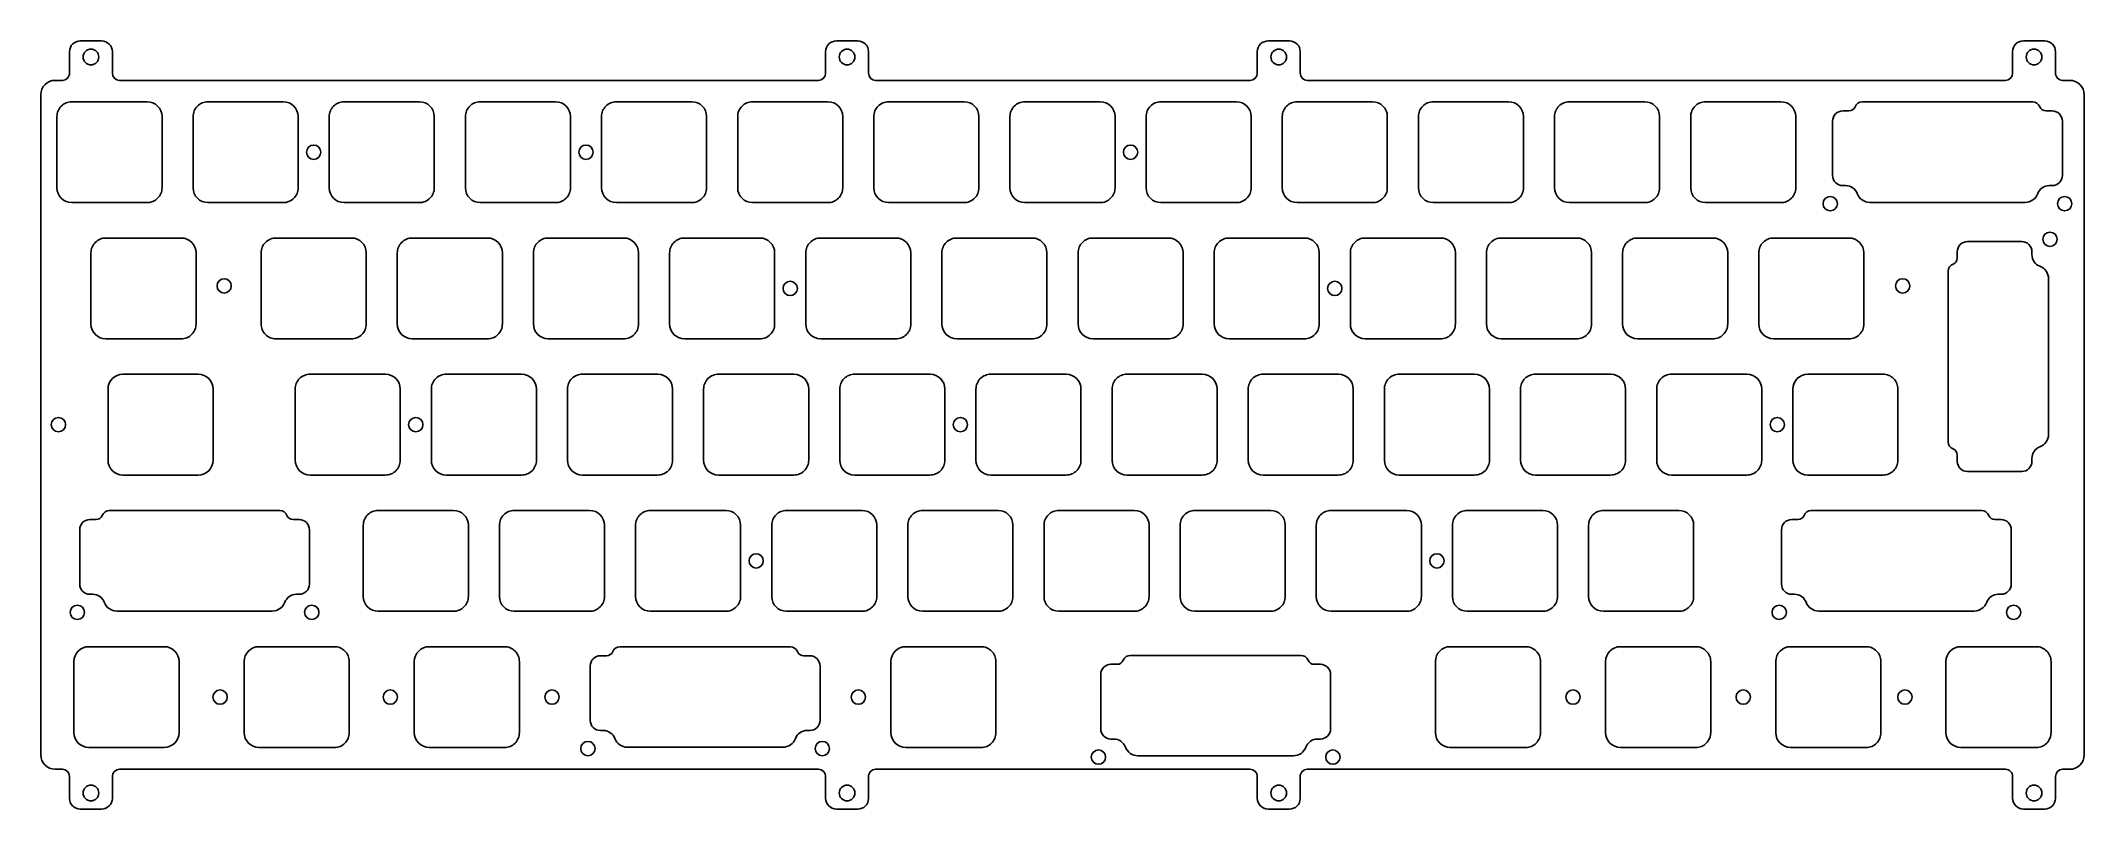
# Model space of a CAD drawing. Header units: millimetres. Extents: x -10 to 276, y -92 to 16.
import ezdxf

# ---------------------------------------------------------------- set-up
doc = ezdxf.new("R2010")
doc.units = ezdxf.units.MM
doc.layers.add('BLACK', color=7, linetype='CONTINUOUS')
doc.layers.add('Edge.Cuts', color=53, linetype='CONTINUOUS')

msp = doc.modelspace()

# ---------------------------------------------------------------- linework, layer by layer
at = {"layer": 'BLACK', "linetype": 'Continuous'}
for p, q in [((-4.093826, 15.566195), (-1.093831, 15.566195)), ((101.723802, 15.566195), (104.7072, 15.566195)), ((162.123802, 15.566195), (165.1072, 15.566195)), ((267.805461, 15.566195), (270.7924, 15.566195)), ((-5.593826, 11.049024), (-5.593826, 14.066194)), ((0.406174, 14.066189), (0.406174, 11.049)), ((100.207112, 11.0489), (100.207112, 14.0663)), ((106.207145, 14.066195), (106.207112, 14.066195)), ((106.207112, 14.066195), (106.207112, 11.04903)), ((160.607112, 11.0489), (160.607112, 14.0663)), ((166.607145, 14.066195), (166.607112, 14.066195)), ((166.607112, 14.066195), (166.607112, 11.04903)), ((266.292449, 11.0491), (266.292449, 14.0662)), ((272.292401, 14.054641), (272.292449, 14.054641)), ((272.292449, 14.054641), (272.292449, 11.0489)), ((-7.600312, 10.049025), (-6.593826, 10.049025)), ((1.40615, 10.049025), (99.215585, 10.049025)), ((106.207126, 11.04903), (106.207112, 11.04903)), ((107.2073, 10.049025), (159.615585, 10.049025)), ((166.607126, 11.04903), (166.607112, 11.04903)), ((167.6073, 10.049025), (265.304483, 10.049025)), ((272.292525, 11.0489), (272.292449, 11.0489)), ((273.2923, 10.049025), (274.2997, 10.049025)), ((-9.600314, -84.297572), (-9.600314, 8.049023)), ((-5.275, 7.05), (-5.275, 7.049951)), ((5.27497, 7.05), (-5.275, 7.05)), ((13.775, 7.05), (13.775, 7.049951)), ((24.325, 7.05), (13.775, 7.05)), ((32.825, 7.05), (32.825, 7.049951)), ((43.375, 7.05), (32.825, 7.05)), ((51.875, 7.05), (51.875, 7.049951)), ((62.425, 7.05), (51.875, 7.05)), ((70.925, 7.05), (70.925, 7.049951)), ((81.475, 7.05), (70.925, 7.05)), ((89.975, 7.05), (89.975, 7.049951)), ((100.525, 7.05), (89.975, 7.05)), ((109.025, 7.05), (109.025, 7.049951)), ((119.575, 7.05), (109.025, 7.05)), ((128.075, 7.05), (128.075, 7.049951)), ((138.625, 7.05), (128.075, 7.05)), ((147.125, 7.049951), (147.125, 7.05)), ((157.675, 7.05), (147.125, 7.05)), ((166.175, 7.05), (166.175, 7.049951)), ((176.725, 7.05), (166.175, 7.05)), ((185.225, 7.049951), (185.225, 7.05)), ((195.775, 7.05), (185.225, 7.05)), ((204.275, 7.049951), (204.275, 7.05)), ((214.825, 7.05), (204.275, 7.05)), ((223.325, 7.05), (223.325, 7.049951)), ((233.875, 7.05), (223.325, 7.05)), ((276.299692, 8.037687), (276.299692, -84.2975)), ((-7.35, 4.974981), (-7.35, -4.981775)), ((7.34999, 4.97498), (7.35, 4.97498)), ((7.35, 4.97498), (7.35, -4.97502)), ((11.7, 4.97498), (11.7, -4.981131)), ((26.4, 4.975), (26.4, -4.97497)), ((30.75, 4.97504), (30.75, -4.975)), ((45.45, 4.975), (45.45, -4.97497)), ((49.8, 4.97504), (49.8, -4.975)), ((64.5, 4.975), (64.5, -4.9749)), ((68.85, 4.975), (68.85, -4.975)), ((83.55, 4.975), (83.55, -4.9749)), ((87.9, 4.975), (87.9, -4.975)), ((102.6, 4.975), (102.6, -4.9749)), ((106.95, 4.975), (106.95, -4.975)), ((121.65, 4.975), (121.65, -4.9749)), ((126, 4.975), (126, -4.975)), ((140.7, 4.975), (140.7, -4.9749)), ((145.05, 4.975), (145.05, -4.975)), ((159.75, 4.975), (159.75, -4.975)), ((164.1, 4.975), (164.1, -4.975)), ((178.8, 4.975), (178.8, -4.9749)), ((183.15, 4.975), (183.15, -4.975)), ((197.85, 4.975), (197.85, -4.975)), ((202.2, 4.975), (202.2, -4.975)), ((216.9, 4.975), (216.9, -4.975)), ((221.25, 4.975), (221.25, -4.975)), ((235.95, 4.975), (235.95, -4.9749)), ((5.26071, -7.05), (-5.27503, -7.05)), ((24.31066, -7.05), (13.77497, -7.05)), ((43.36066, -7.05), (32.825, -7.05)), ((62.404631, -7.05), (51.875, -7.05)), ((81.454631, -7.05), (70.925, -7.05)), ((100.504631, -7.05), (89.975, -7.05)), ((119.554631, -7.05), (109.025, -7.05)), ((138.604631, -7.05), (128.075, -7.05)), ((157.654631, -7.05), (147.125, -7.05)), ((176.704631, -7.05), (166.175, -7.05)), ((195.754631, -7.05), (185.225, -7.05)), ((214.804631, -7.05), (204.275, -7.05)), ((233.854631, -7.05), (223.325, -7.05)), ((-2.587499, -14.07502), (-2.587499, -24.031774)), ((-0.5125, -12.00005), (-0.5125, -12)), ((10.03747, -12), (-0.5125, -12)), ((12.112489, -14.075), (12.112501, -14.075)), ((12.112501, -14.075), (12.112501, -24.02502)), ((21.225, -14.07496), (21.225, -24.025)), ((23.3, -12), (23.3, -12.000049)), ((33.85, -12), (23.3, -12)), ((35.925, -14.075), (35.925, -24.02497)), ((40.275, -14.07496), (40.275, -24.025)), ((42.35, -12.000049), (42.35, -12)), ((52.9, -12), (42.35, -12)), ((54.975, -14.075), (54.975, -24.025)), ((59.325, -14.075), (59.325, -24.025)), ((61.4, -12.000049), (61.4, -12)), ((71.95, -12), (61.4, -12)), ((74.025, -14.075), (74.025, -24.025)), ((78.375, -14.075), (78.375, -24.025)), ((80.45, -12), (80.45, -12.000049)), ((91, -12), (80.45, -12)), ((93.075, -14.075), (93.075, -24.025)), ((97.425, -14.075), (97.425, -24.025)), ((99.5, -12), (99.5, -12.000049)), ((110.05, -12), (99.5, -12)), ((112.125, -14.075), (112.125, -24.0249)), ((116.475, -14.075), (116.475, -24.025)), ((118.55, -12.000049), (118.55, -12)), ((129.1, -12), (118.55, -12)), ((131.175, -14.075), (131.175, -24.025)), ((135.525, -14.075), (135.525, -24.025)), ((137.6, -12), (137.6, -12.000049)), ((148.15, -12), (137.6, -12)), ((150.225, -14.075), (150.225, -24.0249)), ((154.575, -14.075), (154.575, -24.025)), ((156.65, -12.000049), (156.65, -12)), ((167.2, -12), (156.65, -12)), ((169.275, -14.075), (169.275, -24.025)), ((173.625, -14.075), (173.625, -24.025)), ((175.7, -12), (175.7, -12.000049)), ((186.25, -12), (175.7, -12)), ((188.325, -14.075), (188.325, -24.0249)), ((192.675, -14.075), (192.675, -24.025)), ((194.75, -12), (194.75, -12.000049)), ((205.3, -12), (194.75, -12)), ((207.375, -14.075), (207.375, -24.025)), ((211.725, -14.075), (211.725, -24.025)), ((213.8, -12), (213.8, -12.000049)), ((224.35, -12), (213.8, -12)), ((226.425, -14.075), (226.425, -24.025)), ((230.775, -14.075), (230.775, -24.025)), ((232.85, -12.000049), (232.85, -12)), ((243.4, -12), (232.85, -12)), ((245.475, -14.075), (245.475, -24.025)), ((10.023066, -26.1), (-0.51253, -26.1)), ((33.83566, -26.1), (23.29996, -26.1)), ((52.879631, -26.1), (42.35, -26.1)), ((71.929631, -26.1), (61.4, -26.1)), ((90.979631, -26.1), (80.45, -26.1)), ((110.029631, -26.1), (99.5, -26.1)), ((129.079631, -26.1), (118.55, -26.1)), ((148.129631, -26.1), (137.6, -26.1)), ((167.179631, -26.1), (156.65, -26.1)), ((186.229631, -26.1), (175.7, -26.1)), ((205.279631, -26.1), (194.75, -26.1)), ((224.329631, -26.1), (213.8, -26.1)), ((243.379631, -26.1), (232.85, -26.1)), ((12.41875, -31.05), (1.868749, -31.05)), ((28.0625, -31.050049), (28.0625, -31.05)), ((38.6125, -31.05), (28.0625, -31.05)), ((47.1125, -31.05), (47.1125, -31.050049)), ((57.6625, -31.05), (47.1125, -31.05)), ((66.1625, -31.05), (66.1625, -31.050049)), ((76.7125, -31.05), (66.1625, -31.05)), ((85.2125, -31.050049), (85.2125, -31.05)), ((95.7625, -31.05), (85.2125, -31.05)), ((104.2625, -31.050049), (104.2625, -31.05)), ((114.8125, -31.05), (104.2625, -31.05)), ((123.3125, -31.05), (123.3125, -31.050049)), ((133.8625, -31.05), (123.3125, -31.05)), ((142.3625, -31.050049), (142.3625, -31.05)), ((152.9125, -31.05), (142.3625, -31.05)), ((161.4125, -31.050049), (161.4125, -31.05)), ((171.9625, -31.05), (161.4125, -31.05)), ((180.4625, -31.05), (180.4625, -31.050049)), ((191.0125, -31.05), (180.4625, -31.05)), ((199.5125, -31.05), (199.5125, -31.050049)), ((210.0625, -31.05), (199.5125, -31.05)), ((218.5625, -31.05), (218.5625, -31.050049)), ((229.1125, -31.05), (218.5625, -31.05)), ((-0.20625, -33.125), (-0.20625, -43.075001)), ((14.49375, -33.125), (14.49375, -43.075)), ((25.9875, -33.12496), (25.9875, -43.075)), ((40.6875, -33.125), (40.6875, -43.07497)), ((45.0375, -33.12496), (45.0375, -43.075)), ((59.7375, -33.125), (59.7375, -43.0749)), ((64.0875, -33.125), (64.0875, -43.075)), ((78.7875, -33.125), (78.7875, -43.0749)), ((83.1375, -33.125), (83.1375, -43.075)), ((97.8375, -33.125), (97.8375, -43.075)), ((102.1875, -33.125), (102.1875, -43.075)), ((116.8875, -33.125), (116.8875, -43.075)), ((121.2375, -33.125), (121.2375, -43.075)), ((135.9375, -33.125), (135.9375, -43.0749)), ((140.2875, -33.125), (140.2875, -43.075)), ((154.9875, -33.125), (154.9875, -43.075)), ((159.3375, -33.125), (159.3375, -43.075)), ((174.0375, -33.125), (174.0375, -43.075)), ((178.3875, -33.125), (178.3875, -43.075)), ((193.0875, -33.125), (193.0875, -43.0749)), ((197.4375, -33.125), (197.4375, -43.075)), ((212.1375, -33.125), (212.1375, -43.075)), ((216.4875, -33.125), (216.4875, -43.075)), ((231.1875, -33.125), (231.1875, -43.0749)), ((12.41875, -45.15), (1.86875, -45.15)), ((38.59816, -45.15), (28.0625, -45.15)), ((57.642131, -45.15), (47.1125, -45.15)), ((76.692131, -45.15), (66.1625, -45.15)), ((95.742131, -45.15), (85.2125, -45.15)), ((114.792131, -45.15), (104.2625, -45.15)), ((133.842131, -45.15), (123.3125, -45.15)), ((152.892131, -45.15), (142.3625, -45.15)), ((171.942131, -45.15), (161.4125, -45.15)), ((190.992131, -45.15), (180.4625, -45.15)), ((210.042131, -45.15), (199.5125, -45.15)), ((229.092131, -45.15), (218.5625, -45.15)), ((37.5875, -50.100049), (37.5875, -50.1)), ((48.1375, -50.1), (37.5875, -50.1)), ((56.6375, -50.1), (56.6375, -50.100049)), ((67.1875, -50.1), (56.6375, -50.1)), ((75.6875, -50.1), (75.6875, -50.100049)), ((86.2375, -50.1), (75.6875, -50.1)), ((94.7375, -50.100049), (94.7375, -50.1)), ((105.2875, -50.1), (94.7375, -50.1)), ((113.7875, -50.100049), (113.7875, -50.1)), ((124.3375, -50.1), (113.7875, -50.1)), ((132.8375, -50.1), (132.8375, -50.100049)), ((143.3875, -50.1), (132.8375, -50.1)), ((151.8875, -50.100049), (151.8875, -50.1)), ((162.4375, -50.1), (151.8875, -50.1)), ((170.9375, -50.1), (170.9375, -50.100049)), ((181.4875, -50.1), (170.9375, -50.1)), ((189.9875, -50.1), (189.9875, -50.100049)), ((200.5375, -50.1), (189.9875, -50.1)), ((209.0375, -50.1), (209.0375, -50.100049)), ((219.5875, -50.1), (209.0375, -50.1)), ((35.5125, -52.17496), (35.5125, -62.125)), ((50.2125, -52.175), (50.2125, -62.12497)), ((54.5625, -52.17496), (54.5625, -62.125)), ((69.2625, -52.175), (69.2625, -62.1249)), ((73.6125, -52.175), (73.6125, -62.125)), ((88.3125, -52.175), (88.3125, -62.1249)), ((92.6625, -52.175), (92.6625, -62.125)), ((107.3625, -52.175), (107.3625, -62.125)), ((111.7125, -52.175), (111.7125, -62.125)), ((126.4125, -52.175), (126.4125, -62.125)), ((130.7625, -52.175), (130.7625, -62.125)), ((145.4625, -52.175), (145.4625, -62.1249)), ((149.8125, -52.175), (149.8125, -62.125)), ((164.5125, -52.175), (164.5125, -62.125)), ((168.8625, -52.175), (168.8625, -62.125)), ((183.5625, -52.175), (183.5625, -62.1249)), ((187.9125, -52.175), (187.9125, -62.125)), ((202.6125, -52.175), (202.6125, -62.1249)), ((206.9625, -52.175), (206.9625, -62.125)), ((221.6625, -52.175), (221.6625, -62.125)), ((48.12316, -64.2), (37.5875, -64.2)), ((67.167131, -64.2), (56.6375, -64.2)), ((86.217131, -64.2), (75.6875, -64.2)), ((105.267131, -64.2), (94.7375, -64.2)), ((124.317131, -64.2), (113.7875, -64.2)), ((143.367131, -64.2), (132.8375, -64.2)), ((162.417131, -64.2), (151.8875, -64.2)), ((181.467131, -64.2), (170.9375, -64.2)), ((200.517131, -64.2), (189.9875, -64.2)), ((219.567131, -64.2), (209.0375, -64.2)), ((-6.593834, -86.297571), (-7.600316, -86.297571)), ((-5.593826, -90.362569), (-5.593826, -87.297571)), ((0.406174, -87.29757), (0.406174, -90.366809)), ((99.2073, -86.297571), (1.402716, -86.297571)), ((100.207112, -90.358215), (100.207112, -87.29167)), ((106.207112, -87.2975), (106.207112, -90.3667)), ((107.2071, -86.297612), (107.2071, -86.297571)), ((159.6073, -86.297571), (107.2071, -86.297571)), ((160.607112, -90.358215), (160.607112, -87.29167)), ((166.607112, -87.2976), (166.607112, -90.3667)), ((167.6071, -86.297612), (167.6071, -86.297571)), ((265.2923, -86.297571), (167.6071, -86.297571)), ((266.292449, -90.353273), (266.292449, -87.310349)), ((272.292449, -87.2977), (272.292449, -90.3668)), ((274.277591, -86.297571), (273.285867, -86.297571)), ((-1.09383, -91.866813), (-4.093831, -91.866813)), ((104.696212, -91.866813), (101.7072, -91.866813)), ((104.696212, -91.866824), (104.696212, -91.866813)), ((165.096212, -91.866813), (162.1072, -91.866813)), ((165.096212, -91.866824), (165.096212, -91.866813)), ((270.792428, -91.866813), (267.7924, -91.866813)), ((270.792428, -91.866813), (270.792428, -91.866847))]:
    msp.add_line(p, q, dxfattribs=at)
at = {"layer": 'BLACK'}
for centre, radius in [((-2.593826, 13.316195), 1.1), ((103.207112, 13.316195), 1.1), ((163.607112, 13.316195), 1.1), ((269.292449, 13.316195), 1.1), ((28.575, 0), 1), ((66.675, 0), 1), ((142.875, 0), 1), ((16.04875, -18.7), 1), ((95.25, -19.05), 1), ((171.45, -19.05), 1), ((250.9012, -18.7), 1), ((-7.14375, -38.1), 1), ((42.8625, -38.1), 1), ((119.0625, -38.1), 1), ((90.4875, -57.15), 1), ((185.7375, -57.15), 1), ((-2.593826, -89.616813), 1.1), ((103.207112, -89.616813), 1.1), ((163.607112, -89.616813), 1.1), ((269.292449, -89.616813), 1.1)]:
    msp.add_circle(centre, radius, dxfattribs=at)
for centre, radius, start, end in [((-4.093825, 14.066194), 1.500001, 90.0000382, 180), ((-1.09383, 14.066191), 1.500004, 359.99992361, 90.0000382), ((101.7072, 14.0662), 1.500088, 89.36587409, 179.99618051), ((104.7072, 14.0663), 1.499895, 359.99598915, 90), ((162.1072, 14.0662), 1.500088, 89.36587409, 179.99618051), ((165.1072, 14.0663), 1.499895, 359.99598915, 90), ((267.7926, 14.0661), 1.500151, 89.50878913, 179.99618067), ((270.7924, 14.0662), 1.499995, 359.55848776, 90), ((-7.600312, 8.049023), 2.000002, 90, 180), ((-6.593825, 11.049024), 0.999999, 269.9999427, 0), ((1.40615, 11.049), 0.999975, 180, 270), ((99.2072, 11.0489), 0.999912, 270.48047391, 0), ((107.2073, 11.0492), 1.000175, 180.00973859, 270), ((159.6072, 11.0489), 0.999912, 270.48047391, 0), ((167.6073, 11.0492), 1.000175, 180.00973859, 270), ((265.2923, 11.0491), 1.000149, 270.69794761, 0), ((273.2923, 11.0488), 0.999775, 179.99426913, 270), ((274.2996, 8.0489), 2.000125, 359.67878935, 89.99713539), ((-5.27503, 4.974981), 2.07497, 89.99917162, 180), ((5.27497, 4.97498), 2.07502, 0, 90), ((13.77497, 4.97498), 2.07497, 89.99917162, 180), ((24.325, 4.975), 2.075, 0, 90), ((32.82491, 4.97504), 2.07491, 89.99751478, 180), ((43.375, 4.975), 2.075, 0, 90), ((51.87491, 4.97504), 2.07491, 89.99751478, 180), ((62.425, 4.975), 2.075, 0, 90), ((70.9249, 4.975), 2.0749, 89.99723869, 180), ((81.475, 4.975), 2.075, 0, 90), ((89.9749, 4.975), 2.0749, 89.99723869, 180), ((100.525, 4.975), 2.075, 0, 90), ((109.0249, 4.975), 2.0749, 89.99723869, 180), ((119.575, 4.975), 2.075, 0, 90), ((128.0749, 4.975), 2.0749, 89.99723869, 180), ((138.625, 4.975), 2.075, 0, 90), ((147.1249, 4.975), 2.0749, 89.99723869, 180), ((157.675, 4.975), 2.075, 0, 90), ((166.1749, 4.975), 2.0749, 89.99723869, 180), ((176.725, 4.975), 2.075, 0, 90), ((185.2249, 4.975), 2.0749, 89.99723869, 180), ((195.775, 4.975), 2.075, 0, 90), ((204.2749, 4.975), 2.0749, 89.99723869, 180), ((214.825, 4.975), 2.075, 0, 90), ((223.3249, 4.975), 2.0749, 89.99723869, 180), ((233.875, 4.975), 2.075, 0, 90), ((-5.27503, -4.975019), 2.074981, 180.18655157, 270), ((5.27497, -4.97502), 2.07503, 269.60624924, 0), ((13.77497, -4.97502), 2.07498, 180.16874147, 270), ((24.32492, -4.97497), 2.07508, 269.60625873, 0), ((32.825, -4.975), 2.075, 180, 270), ((43.37492, -4.97497), 2.07508, 269.60625873, 0), ((51.875, -4.975), 2.075, 180, 270), ((62.4248, -4.9749), 2.0752, 269.4431294, 0), ((70.925, -4.975), 2.075, 180, 270), ((81.4748, -4.9749), 2.0752, 269.4431294, 0), ((89.975, -4.975), 2.075, 180, 270), ((100.5248, -4.9749), 2.0752, 269.4431294, 0), ((109.025, -4.975), 2.075, 180, 270), ((119.5748, -4.9749), 2.0752, 269.4431294, 0), ((128.075, -4.975), 2.075, 180, 270), ((138.6248, -4.9749), 2.0752, 269.4431294, 0), ((147.125, -4.975), 2.075, 180, 270), ((157.6748, -4.9749), 2.0752, 269.4431294, 359.99723902), ((166.175, -4.975), 2.075, 180, 270), ((176.7248, -4.9749), 2.0752, 269.4431294, 0), ((185.225, -4.975), 2.075, 180, 270), ((195.7748, -4.9749), 2.0752, 269.4431294, 359.99723902), ((204.275, -4.975), 2.075, 180, 270), ((214.8248, -4.9749), 2.0752, 269.4431294, 359.99723902), ((223.325, -4.975), 2.075, 180, 270), ((233.8748, -4.9749), 2.0752, 269.4431294, 0), ((-0.512529, -14.07502), 2.07497, 89.99919923, 180), ((10.03747, -14.07502), 2.07502, 0.00055224, 90), ((23.29991, -14.07496), 2.07491, 89.99751478, 180), ((33.85, -14.075), 2.075, 0, 90), ((42.34991, -14.07496), 2.07491, 89.99751478, 180), ((52.9, -14.075), 2.075, 0, 90), ((61.3999, -14.075), 2.0749, 89.99723869, 180), ((71.95, -14.075), 2.075, 0, 90), ((80.4499, -14.075), 2.0749, 89.99723869, 180), ((91, -14.075), 2.075, 0, 90), ((99.4999, -14.075), 2.0749, 89.99723869, 180), ((110.05, -14.075), 2.075, 0, 90), ((118.5499, -14.075), 2.0749, 89.99723869, 180), ((129.1, -14.075), 2.075, 0, 90), ((137.5999, -14.075), 2.0749, 89.99723869, 180), ((148.15, -14.075), 2.075, 0, 90), ((156.6499, -14.075), 2.0749, 89.99723869, 180), ((167.2, -14.075), 2.075, 0, 90), ((175.6999, -14.075), 2.0749, 89.99723869, 180), ((186.25, -14.075), 2.075, 0, 90), ((194.7499, -14.075), 2.0749, 89.99723869, 180), ((205.3, -14.075), 2.075, 0, 90), ((213.7999, -14.075), 2.0749, 89.99723869, 180), ((224.35, -14.075), 2.075, 0, 90), ((232.8499, -14.075), 2.0749, 89.99723869, 180), ((243.4, -14.075), 2.075, 0, 90), ((-0.51253, -24.02502), 2.07498, 180.18649644, 270), ((10.03747, -24.02502), 2.075031, 269.6022732, 0), ((23.29996, -24.02504), 2.07496, 179.99889548, 270), ((33.84992, -24.02497), 2.07508, 269.60625873, 0), ((42.35, -24.025), 2.075, 180, 270), ((52.8998, -24.0249), 2.0752, 269.4431294, 359.99723902), ((61.4, -24.025), 2.075, 180, 270), ((71.9498, -24.0249), 2.0752, 269.4431294, 359.99723902), ((80.45, -24.025), 2.075, 180, 270), ((90.9998, -24.0249), 2.0752, 269.4431294, 359.99723902), ((99.5, -24.025), 2.075, 180, 270), ((110.0498, -24.0249), 2.0752, 269.4431294, 0), ((118.55, -24.025), 2.075, 180, 270), ((129.0998, -24.0249), 2.0752, 269.4431294, 359.99723902), ((137.6, -24.025), 2.075, 180, 270), ((148.1498, -24.0249), 2.0752, 269.4431294, 0), ((156.65, -24.025), 2.075, 180, 270), ((167.1998, -24.0249), 2.0752, 269.4431294, 359.99723902), ((175.7, -24.025), 2.075, 180, 270), ((186.2498, -24.0249), 2.0752, 269.4431294, 0), ((194.75, -24.025), 2.075, 180, 270), ((205.2998, -24.0249), 2.0752, 269.4431294, 359.99723902), ((213.8, -24.025), 2.075, 180, 270), ((224.3498, -24.0249), 2.0752, 269.4431294, 359.99723902), ((232.85, -24.025), 2.075, 180, 270), ((243.3998, -24.0249), 2.0752, 269.4431294, 359.99723902), ((1.868754, -33.125004), 2.075004, 90.00013806, 179.99988955), ((12.41875, -33.125), 2.075, 0, 90), ((28.06241, -33.12496), 2.07491, 89.99751478, 180), ((38.6125, -33.125), 2.075, 0, 90), ((47.11241, -33.12496), 2.07491, 89.99751478, 180), ((57.6625, -33.125), 2.075, 0, 90), ((66.1624, -33.125), 2.0749, 89.99723869, 180), ((76.7125, -33.125), 2.075, 0, 90), ((85.2124, -33.125), 2.0749, 89.99723869, 180), ((95.7625, -33.125), 2.075, 0, 90), ((104.2624, -33.125), 2.0749, 89.99723869, 180), ((114.8125, -33.125), 2.075, 0, 90), ((123.3124, -33.125), 2.0749, 89.99723869, 180), ((133.8625, -33.125), 2.075, 0, 90), ((142.3624, -33.125), 2.0749, 89.99723869, 180), ((152.9125, -33.125), 2.075, 0, 90), ((161.4124, -33.125), 2.0749, 89.99723869, 180), ((171.9625, -33.125), 2.075, 0, 90), ((180.4624, -33.125), 2.0749, 89.99723869, 180), ((191.0125, -33.125), 2.075, 0, 90), ((199.5124, -33.125), 2.0749, 89.99723869, 180), ((210.0625, -33.125), 2.075, 0, 90), ((218.5624, -33.125), 2.0749, 89.99723869, 180), ((229.1125, -33.125), 2.075, 0, 90), ((1.868752, -43.074998), 2.075002, 180.00008284, 269.99994478), ((12.41875, -43.075), 2.075, 270, 0), ((28.0625, -43.075), 2.075, 180, 270), ((38.61242, -43.07497), 2.07508, 269.60625873, 0), ((47.1125, -43.075), 2.075, 180, 270), ((57.6623, -43.0749), 2.0752, 269.4431294, 0), ((66.1625, -43.075), 2.075, 180, 270), ((76.7123, -43.0749), 2.0752, 269.4431294, 0), ((85.2125, -43.075), 2.075, 180, 270), ((95.7623, -43.0749), 2.0752, 269.4431294, 359.99723902), ((104.2625, -43.075), 2.075, 180, 270), ((114.8123, -43.0749), 2.0752, 269.4431294, 359.99723902), ((123.3125, -43.075), 2.075, 180, 270), ((133.8623, -43.0749), 2.0752, 269.4431294, 0), ((142.3625, -43.075), 2.075, 180, 270), ((152.9123, -43.0749), 2.0752, 269.4431294, 359.99723902), ((161.4125, -43.075), 2.075, 180, 270), ((171.9623, -43.0749), 2.0752, 269.4431294, 359.99723902), ((180.4625, -43.075), 2.075, 180, 270), ((191.0123, -43.0749), 2.0752, 269.4431294, 0), ((199.5125, -43.075), 2.075, 180, 270), ((210.0623, -43.0749), 2.0752, 269.4431294, 359.99723902), ((218.5625, -43.075), 2.075, 180, 270), ((229.1123, -43.0749), 2.0752, 269.4431294, 0), ((37.58741, -52.17496), 2.07491, 89.99751478, 180), ((48.1375, -52.175), 2.075, 0, 90), ((56.63741, -52.17496), 2.07491, 89.99751478, 180), ((67.1875, -52.175), 2.075, 0, 90), ((75.6874, -52.175), 2.0749, 89.99723869, 180), ((86.2375, -52.175), 2.075, 0, 90), ((94.7374, -52.175), 2.0749, 89.99723869, 180), ((105.2875, -52.175), 2.075, 0, 90), ((113.7874, -52.175), 2.0749, 89.99723869, 180), ((124.3375, -52.175), 2.075, 0, 90), ((132.8374, -52.175), 2.0749, 89.99723869, 180), ((143.3875, -52.175), 2.075, 0, 90), ((151.8874, -52.175), 2.0749, 89.99723869, 180), ((162.4375, -52.175), 2.075, 0, 90), ((170.9374, -52.175), 2.0749, 89.99723869, 180), ((181.4875, -52.175), 2.075, 0, 90), ((189.9874, -52.175), 2.0749, 89.99723869, 180), ((200.5375, -52.175), 2.075, 0, 90), ((209.0374, -52.175), 2.0749, 89.99723869, 180), ((219.5875, -52.175), 2.075, 0, 90), ((37.5875, -62.125), 2.075, 180, 270), ((48.13742, -62.12497), 2.07508, 269.60625873, 0), ((56.6375, -62.125), 2.075, 180, 270), ((67.1873, -62.1249), 2.0752, 269.4431294, 0), ((75.6875, -62.125), 2.075, 180, 270), ((86.2373, -62.1249), 2.0752, 269.4431294, 0), ((94.7375, -62.125), 2.075, 180, 270), ((105.2873, -62.1249), 2.0752, 269.4431294, 359.99723902), ((113.7875, -62.125), 2.075, 180, 270), ((124.3373, -62.1249), 2.0752, 269.4431294, 359.99723902), ((132.8375, -62.125), 2.075, 180, 270), ((143.3873, -62.1249), 2.0752, 269.4431294, 0), ((151.8875, -62.125), 2.075, 180, 270), ((162.4373, -62.1249), 2.0752, 269.4431294, 359.99723902), ((170.9375, -62.125), 2.075, 180, 270), ((181.4873, -62.1249), 2.0752, 269.4431294, 0), ((189.9875, -62.125), 2.075, 180, 270), ((200.5373, -62.1249), 2.0752, 269.4431294, 0), ((209.0375, -62.125), 2.075, 180, 270), ((219.5873, -62.1249), 2.0752, 269.4431294, 359.99723902), ((-7.600315, -84.297572), 1.999999, 180, 269.99997135), ((274.2994, -84.2974), 2.000292, 269.37529634, 359.99713563), ((-6.593834, -87.297579), 1.000008, 0.00045836, 90), ((1.40618, -87.29757), 1.000006, 90.19847198, 180), ((99.2073, -87.2974), 0.999829, 0.32836295, 90), ((107.207, -87.2975), 0.999888, 89.99426978, 180), ((159.6073, -87.2974), 0.999829, 0.32836295, 90), ((167.607, -87.2975), 0.999888, 89.99426978, 180.00573022), ((265.2923, -87.2978), 1.000229, 359.2811401, 90), ((273.2926, -87.2977), 1.000151, 90.3857169, 180), ((-4.093831, -90.366812), 1.500001, 179.83792923, 270), ((-1.093828, -90.366811), 1.500002, 269.99992361, 0.00007639), ((101.7073, -90.3666), 1.500213, 179.67976006, 269.99618082), ((104.707, -90.3667), 1.500112, 269.58796992, 0), ((162.1073, -90.3666), 1.500213, 179.67976006, 269.99618082), ((165.107, -90.3667), 1.500112, 269.58796992, 0), ((267.7925, -90.3667), 1.500113, 179.48715751, 269.99618057), ((270.7923, -90.3667), 1.500149, 270.00488876, 359.99618066)]:
    msp.add_arc(centre, radius, start, end, dxfattribs=at)
at = {"layer": 'Edge.Cuts', "linetype": 'CONTINUOUS'}
for p, q in [((242.52436, 5.77544), (243.38997, 5.77544)), ((245.24718, 7.0276), (269.10242, 7.0276)), ((270.95963, 5.77544), (271.82524, 5.77544)), ((241.09936, -3.25044), (241.09936, 4.35044)), ((273.25024, 4.35044), (273.25024, -3.25044)), ((242.9284, -4.67544), (242.52436, -4.67544)), ((271.82524, -4.67544), (271.4212, -4.67544)), ((268.0503, -7.01191), (246.2993, -7.01191)), ((258.54331, -14.79037), (258.54331, -13.92476)), ((259.96831, -12.49976), (267.56919, -12.49976)), ((268.99419, -13.92476), (268.99419, -14.3288)), ((257.29115, -40.50282), (257.29115, -16.64758)), ((271.33066, -17.6997), (271.33066, -39.4507)), ((248.16875, -31.05), (237.618749, -31.05)), ((235.54375, -33.125), (235.54375, -43.075001)), ((250.24375, -33.125), (250.24375, -43.075)), ((258.54331, -43.22564), (258.54331, -42.36003)), ((268.99419, -42.8216), (268.99419, -43.22564)), ((248.16875, -45.15), (237.61875, -45.15)), ((267.56919, -44.65064), (259.96831, -44.65064)), ((-2.74439, -51.37456), (-1.87878, -51.37456)), ((-0.02157, -50.1224), (23.83367, -50.1224)), ((25.69088, -51.37456), (26.55649, -51.37456)), ((235.38061, -51.37456), (236.24622, -51.37456)), ((238.10343, -50.1224), (261.95867, -50.1224)), ((263.81588, -51.37456), (264.68149, -51.37456)), ((-4.16939, -60.40044), (-4.16939, -52.79956)), ((27.98149, -52.79956), (27.98149, -60.40044)), ((233.95561, -60.40044), (233.95561, -52.79956)), ((266.10649, -52.79956), (266.10649, -60.40044)), ((-2.34035, -61.82544), (-2.74439, -61.82544)), ((26.55649, -61.82544), (26.15245, -61.82544)), ((235.78465, -61.82544), (235.38061, -61.82544)), ((264.68149, -61.82544), (264.27745, -61.82544)), ((22.78155, -64.16191), (1.03055, -64.16191)), ((260.90655, -64.16191), (239.15555, -64.16191)), ((-4.96875, -71.225), (-4.96875, -81.175001)), ((7.65625, -69.15), (-2.893751, -69.15)), ((9.73125, -71.225), (9.73125, -81.175)), ((18.84375, -71.225), (18.84375, -81.175001)), ((31.46875, -69.15), (20.918749, -69.15)), ((33.54375, -71.225), (33.54375, -81.175)), ((42.65625, -71.225), (42.65625, -81.175001)), ((55.28125, -69.15), (44.731249, -69.15)), ((57.35625, -71.225), (57.35625, -81.175)), ((68.69311, -70.42456), (69.55872, -70.42456)), ((71.41593, -69.1724), (95.27117, -69.1724)), ((97.12838, -70.42456), (97.99399, -70.42456)), ((109.33125, -71.225), (109.33125, -81.175001)), ((121.95625, -69.15), (111.406249, -69.15)), ((124.03125, -71.225), (124.03125, -81.175)), ((142.85343, -70.363025), (166.70867, -70.363025)), ((185.53125, -71.225), (185.53125, -81.175001)), ((198.15625, -69.15), (187.606249, -69.15)), ((200.23125, -71.225), (200.23125, -81.175)), ((209.34375, -71.225), (209.34375, -81.175001)), ((221.96875, -69.15), (211.418749, -69.15)), ((224.04375, -71.225), (224.04375, -81.175)), ((233.15625, -71.225), (233.15625, -81.175001)), ((245.78125, -69.15), (235.231249, -69.15)), ((247.85625, -71.225), (247.85625, -81.175)), ((256.96875, -71.225), (256.96875, -81.175001)), ((269.59375, -69.15), (259.043749, -69.15)), ((271.66875, -71.225), (271.66875, -81.175)), ((67.26811, -79.45044), (67.26811, -71.84956)), ((99.41899, -71.84956), (99.41899, -79.45044)), ((138.70561, -80.641065), (138.70561, -73.040185)), ((140.13061, -71.615185), (140.99622, -71.615185)), ((168.56588, -71.615185), (169.43149, -71.615185)), ((170.85649, -73.040185), (170.85649, -80.641065)), ((69.09715, -80.87544), (68.69311, -80.87544)), ((97.99399, -80.87544), (97.58995, -80.87544)), ((140.53465, -82.066065), (140.13061, -82.066065)), ((169.43149, -82.066065), (169.02745, -82.066065)), ((7.65625, -83.25), (-2.89375, -83.25)), ((31.46875, -83.25), (20.91875, -83.25)), ((55.28125, -83.25), (44.73125, -83.25)), ((94.21905, -83.21191), (72.46805, -83.21191)), ((121.95625, -83.25), (111.40625, -83.25)), ((165.65655, -84.402535), (143.90555, -84.402535)), ((198.15625, -83.25), (187.60625, -83.25)), ((221.96875, -83.25), (211.41875, -83.25)), ((245.78125, -83.25), (235.23125, -83.25)), ((269.59375, -83.25), (259.04375, -83.25))]:
    msp.add_line(p, q, dxfattribs=at)
at = {"layer": 'Edge.Cuts'}
for centre in [(240.775, -7.2), (273.575, -7.2), (271.51875, -12.175), (233.3625, -38.1), (-4.49375, -64.35), (28.30625, -64.35), (233.63125, -64.35), (266.43125, -64.35), (15.478125, -76.2), (39.290625, -76.2), (61.9125, -76.2), (104.775, -76.2), (204.7875, -76.2), (228.6, -76.2), (251.221875, -76.2), (66.94375, -83.4), (99.74375, -83.4), (138.38125, -84.590625), (171.18125, -84.590625)]:
    msp.add_circle(centre, 1, dxfattribs=at)
for centre, radius, start, end in [((242.52436, 4.35044), 1.425, 90, 180), ((243.38997, 6.70385), 0.928411, -90, -22.02270195), ((245.2472, 5.9526), 1.075006, 90.00106597, 157.97610066), ((269.1024, 5.9526), 1.075, 22.02389934, 89.99893403), ((270.9596, 6.7039), 0.92846, -157.97374324, -89.99814868), ((271.82524, 4.35044), 1.425, 0, 90), ((242.52436, -3.25044), 1.425, -180, -90), ((242.92841, -6.40037), 1.72493, 20.54597615, 90.00033216), ((271.4212, -6.4004), 1.724938, 90, 159.45340178), ((271.8252, -3.2504), 1.42504, -89.99839174, -0.00160826), ((246.29931, -5.13696), 1.87495, -159.45407657, -90.00030559), ((268.0503, -5.137), 1.874943, -90, -20.54506499), ((259.96831, -13.92476), 1.425, 90, 180), ((267.56915, -13.9248), 1.42504, 0.00160826, 89.99839174), ((258.36615, -16.6476), 1.075, 112.02389934, 179.99893403), ((257.61485, -14.7904), 0.92846, -67.97374324, 0.00185132), ((270.71915, -14.3288), 1.724938, -180, -110.54659822), ((269.45575, -17.6997), 1.874943, 0, 69.45493501), ((237.6188, -33.125), 2.07505, 90.00140823, 180), ((248.1688, -33.125), 2.075, 0, 90.00138062), ((269.45571, -39.45069), 1.87495, -69.45407657, -0.00030559), ((258.36615, -40.5028), 1.075006, -179.99893403, -112.02389934), ((257.6149, -42.36003), 0.928411, 0, 67.97729805), ((270.71912, -42.82159), 1.72493, -249.45402385, -179.99966784), ((237.6188, -43.075), 2.075, -179.99997239, -90.00138062), ((248.1688, -43.075), 2.07495, -90.00138062, 0), ((259.96831, -43.22564), 1.425, -180, -90), ((267.56919, -43.22564), 1.425, -90, 0), ((-2.74439, -52.79956), 1.425, 90, 180), ((-1.87878, -50.44615), 0.928411, -90, -22.02270195), ((-0.02155, -51.1974), 1.075006, 90.00106597, 157.97610066), ((23.83365, -51.1974), 1.075, 22.02389934, 89.99893403), ((25.69085, -50.4461), 0.92846, -157.97374324, -89.99814868), ((26.55649, -52.79956), 1.425, 0, 90), ((235.38061, -52.79956), 1.425, 90, 180), ((236.24622, -50.44615), 0.928411, -90, -22.02270195), ((238.10345, -51.1974), 1.075006, 90.00106597, 157.97610066), ((261.95865, -51.1974), 1.075, 22.02389934, 89.99893403), ((263.81585, -50.4461), 0.92846, -157.97374324, -89.99814868), ((264.68149, -52.79956), 1.425, 0, 90), ((-2.74439, -60.40044), 1.425, -180, -90), ((-2.34034, -63.55037), 1.72493, 20.54597615, 90.00033216), ((26.15245, -63.5504), 1.724938, 90, 159.45340178), ((26.55645, -60.4004), 1.42504, -89.99839174, -0.00160826), ((235.38061, -60.40044), 1.425, -180, -90), ((235.78466, -63.55037), 1.72493, 20.54597615, 90.00033216), ((264.27745, -63.5504), 1.724938, 90, 159.45340178), ((264.68145, -60.4004), 1.42504, -89.99839174, -0.00160826), ((1.03056, -62.28696), 1.87495, -159.45407657, -90.00030559), ((22.78155, -62.287), 1.874943, -90, -20.54506499), ((239.15556, -62.28696), 1.87495, -159.45407657, -90.00030559), ((260.90655, -62.287), 1.874943, -90, -20.54506499), ((-2.893746, -71.225004), 2.075004, 90.00013806, 179.99988955), ((7.65625, -71.225), 2.075, 0, 90), ((20.91875, -71.225), 2.075, 90.00002761, 180), ((31.4688, -71.225), 2.075, 0, 90.00138062), ((44.7313, -71.225), 2.07505, 90.0014082, 180), ((55.2813, -71.225), 2.075, 0, 90.00138062), ((68.69311, -71.84956), 1.425, 90, 180), ((69.55872, -69.49615), 0.928411, -90, -22.02270195), ((71.41595, -70.2474), 1.075006, 90.00106597, 157.97610066), ((95.27115, -70.2474), 1.075, 22.02389934, 89.99893403), ((97.12835, -69.4961), 0.92846, -157.97374324, -89.99814868), ((97.99399, -71.84956), 1.425, 0, 90), ((111.4063, -71.225), 2.07505, 90.0014082, 180), ((121.9563, -71.225), 2.075, 0, 90.00138062), ((140.996223, -70.686778), 0.928407, -90.00018514, -22.02259974), ((142.853436, -71.438014), 1.074989, 90.00031979, 157.97636435), ((166.70865, -71.438025), 1.075, 22.02389934, 89.99893403), ((168.56575, -70.686925), 0.92826, -157.98287241, -89.9919759), ((187.6063, -71.225), 2.07505, 90.0014082, 180), ((198.1563, -71.225), 2.075, 0, 90.00138062), ((211.4188, -71.225), 2.07505, 90.0014082, 180), ((221.9688, -71.225), 2.075, 0, 90.00138062), ((235.2313, -71.225), 2.07505, 90.0014082, 180), ((245.7813, -71.225), 2.075, 0, 90.00138062), ((259.0438, -71.225), 2.07505, 90.0014082, 180), ((269.5938, -71.225), 2.075, 0, 90.00138062), ((140.130611, -73.040186), 1.425001, 90.00004021, 179.99995979), ((169.43149, -73.040185), 1.425, 0, 90), ((68.69311, -79.45044), 1.425, -180, -90), ((97.99395, -79.4504), 1.42504, -89.99839174, -0.00160826), ((-2.893748, -81.174998), 2.075002, -179.99991716, -90.00005522), ((7.65625, -81.175), 2.075, -90, 0), ((20.91875, -81.175), 2.075, -179.99997239, -90), ((31.4688, -81.175), 2.07495, -90.00138065, 0), ((44.7313, -81.175), 2.075, -179.99997239, -90.00138062), ((55.2813, -81.175), 2.07495, -90.00138065, 0), ((69.09716, -82.60037), 1.72493, 20.54597615, 90.00033216), ((72.46806, -81.33696), 1.87495, -159.45407657, -90.00030559), ((94.21905, -81.337), 1.874943, -90, -20.54506499), ((97.58995, -82.6004), 1.724938, 90, 159.45340178), ((111.4063, -81.175), 2.075, -179.99997239, -90.00138062), ((121.9563, -81.175), 2.07495, -90.00138065, 0), ((140.130611, -80.641064), 1.425001, -179.99995979, -90.00004021), ((140.53466, -83.790997), 1.724932, 20.54603836, 90.00033216), ((169.0275, -83.791065), 1.724999, 90.00166075, 159.45274057), ((169.43145, -80.641025), 1.42504, -89.99839174, -0.00160826), ((187.6063, -81.175), 2.075, -179.99997239, -90.00138062), ((198.1563, -81.175), 2.07495, -90.00138065, 0), ((211.4188, -81.175), 2.075, -179.99997239, -90.00138062), ((221.9688, -81.175), 2.07495, -90.00138065, 0), ((235.2313, -81.175), 2.075, -179.99997239, -90.00138062), ((245.7813, -81.175), 2.07495, -90.00138065, 0), ((259.0438, -81.175), 2.075, -179.99997239, -90.00138062), ((269.5938, -81.175), 2.07495, -90.00138065, 0), ((143.905564, -82.527574), 1.874961, -159.4538047, -90.00042782), ((165.65663, -82.527685), 1.874847, -90.00244482, -20.54420599)]:
    msp.add_arc(centre, radius, start, end, dxfattribs=at)

doc.saveas('drawing.dxf')
